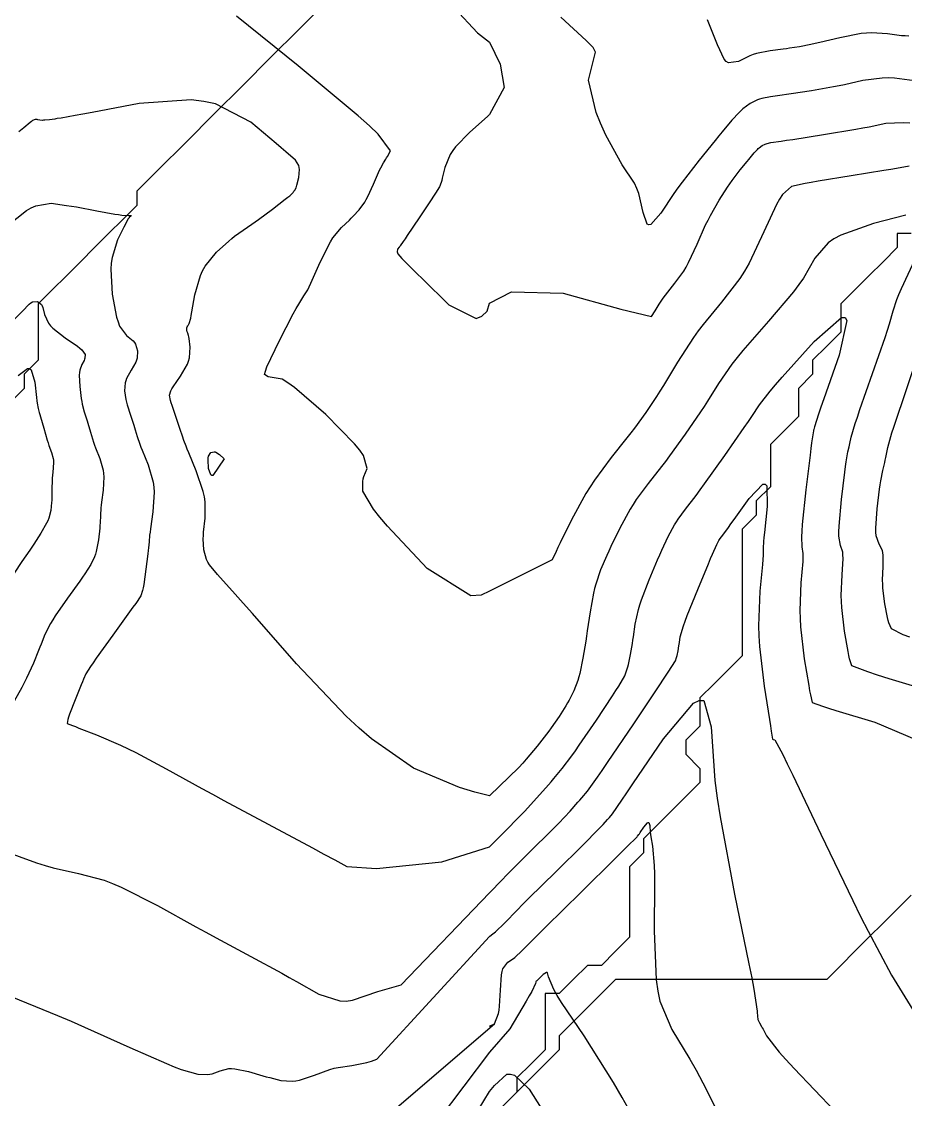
# Model space of a CAD drawing. Header units: metres. Extents: x 837475 to 838479, y 1189012 to 1191015.
# Drawn here: x 837966.8 to 838029.5, y 1190374.5 to 1190451.1 of the extents above; entities that cross this region are included whole.
import ezdxf

# ---------------------------------------------------------------- set-up
doc = ezdxf.new("R2010")
doc.units = ezdxf.units.M
doc.header["$LTSCALE"] = 0.3
for name, color, linetype in [('COTAS 10', 1, 'Continuous'), ('COTAS INT', 252, 'Continuous'), ('DRENAJE', 5, 'Continuous')]:
    doc.layers.add(name, color=color, linetype=linetype)

msp = doc.modelspace()

# ---------------------------------------------------------------- linework, layer by layer
at = {"layer": 'COTAS 10'}
for points, elevation in [([(838029.785, 1190440.798), (838028.893, 1190440.625), (838028.483, 1190440.554), (838028.003, 1190440.473), (838025.681, 1190440.099), (838023.337, 1190439.718), (838022.843, 1190439.633), (838022.416, 1190439.556), (838021.431, 1190439.353), (838020.799, 1190438.768), (838020.594, 1190438.451), (838020.377, 1190438.066), (838019.481, 1190436.116), (838018.423, 1190433.896), (838018.103, 1190433.342), (838017.771, 1190432.813), (838016.473, 1190431.123), (838015.158, 1190429.546), (838014.815, 1190429.089), (838014.481, 1190428.623), (838013.35, 1190426.867), (838012.352, 1190425.214), (838012.102, 1190424.814), (838011.862, 1190424.438), (838011.091, 1190423.286), (838010.288, 1190422.193), (838010.029, 1190421.854), (838009.754, 1190421.5), (838008.625, 1190420.091), (838007.443, 1190418.492), (838007.135, 1190418.018), (838006.834, 1190417.531), (838005.816, 1190415.661), (838005.017, 1190414.034), (838004.855, 1190413.701), (838004.719, 1190413.418), (838004.441, 1190412.82), (838000, 1190410.595), (837999.397, 1190410.325), (837998.668, 1190410.277), (837995.563, 1190412.207), (837992.751, 1190415.227), (837992.207, 1190415.867), (837991.764, 1190416.421), (837991.013, 1190417.709), (837991.004, 1190418.401), (837991.03, 1190418.579), (837991.068, 1190418.751), (837991.307, 1190419.322), (837991.053, 1190420.233), (837990.779, 1190420.62), (837990.418, 1190421.066), (837988.38, 1190423.16), (837986.162, 1190425.075), (837985.686, 1190425.408), (837985.272, 1190425.655), (837984.275, 1190425.833), (837984.027, 1190425.99), (837984.084, 1190426.224), (837984.196, 1190426.54), (837985.055, 1190428.368), (837986.065, 1190430.301), (837986.272, 1190430.683), (837986.449, 1190430.999), (837986.824, 1190431.587), (837987.091, 1190432.015), (837987.199, 1190432.23), (837987.322, 1190432.487), (837987.886, 1190433.763), (837988.533, 1190435.116), (837988.708, 1190435.421), (837988.881, 1190435.697), (837989.491, 1190436.441), (837990.047, 1190436.967), (837990.186, 1190437.105), (837990.319, 1190437.24), (837990.748, 1190437.699), (837991.139, 1190438.241), (837991.249, 1190438.429), (837991.359, 1190438.632), (837991.76, 1190439.503), (837992.115, 1190440.331), (837992.196, 1190440.509), (837992.27, 1190440.663), (837992.471, 1190441.035), (837992.638, 1190441.299), (837992.69, 1190441.387), (837992.745, 1190441.481), (837992.962, 1190441.872), (837992.101, 1190443.061), (837991.475, 1190443.658), (837990.681, 1190444.372), (837986.414, 1190447.917), (837982.032, 1190451.457)], 1700), ([(838029.834, 1190407.345), (838029.372, 1190407.513), (838028.536, 1190407.919), (838028.349, 1190408.348), (838028.298, 1190408.529), (838028.246, 1190408.737), (838028.061, 1190409.712), (838027.931, 1190410.817), (838027.914, 1190411.107), (838027.905, 1190411.389), (838027.944, 1190412.349), (838027.959, 1190413.15), (838027.935, 1190413.332), (838027.899, 1190413.497), (838027.667, 1190413.949), (838027.455, 1190414.538), (838027.432, 1190414.79), (838027.423, 1190415.08), (838027.516, 1190416.447), (838027.695, 1190417.849), (838027.741, 1190418.162), (838027.784, 1190418.441), (838027.926, 1190419.176), (838028.061, 1190419.743), (838028.1, 1190419.916), (838028.139, 1190420.096), (838028.29, 1190420.805), (838028.571, 1190421.854), (838028.694, 1190422.248), (838028.836, 1190422.688), (838029.509, 1190424.649), (838030.172, 1190426.622)], 1700), ([(838000, 1190379.7), (838000.35, 1190379.884), (838000.626, 1190380.606), (838000.677, 1190380.855), (838000.717, 1190381.125), (838000.77, 1190382.274), (838000.838, 1190383.359), (838000.887, 1190383.588), (838000.95, 1190383.786), (838001.288, 1190384.244), (838001.69, 1190384.513), (838001.794, 1190384.593), (838001.893, 1190384.676), (838002.224, 1190384.991), (838003.066, 1190385.842), (838003.489, 1190386.262), (838003.993, 1190386.761), (838006.498, 1190389.229), (838008.95, 1190391.641), (838009.421, 1190392.105), (838009.802, 1190392.481), (838010.43, 1190393.101), (838010.467, 1190393.143), (838010.476, 1190393.153), (838010.484, 1190393.163), (838010.511, 1190393.194), (838010.593, 1190393.312), (838010.636, 1190393.376), (838010.689, 1190393.454), (838010.955, 1190393.848), (838011.216, 1190394.158), (838011.266, 1190394.183), (838011.307, 1190394.181), (838011.372, 1190393.952), (838011.404, 1190393.483), (838011.424, 1190393.33), (838011.448, 1190393.166), (838011.575, 1190392.492), (838011.686, 1190391.12), (838011.701, 1190390.516), (838011.708, 1190389.816), (838011.679, 1190386.482), (838011.826, 1190382.995), (838011.945, 1190382.199), (838012.098, 1190381.476), (838012.935, 1190379.477), (838014.224, 1190377.366), (838014.663, 1190376.573), (838015.137, 1190375.689), (838017.143, 1190371.741)], 1690), ([(837992.432, 1190373.088), (838000.35, 1190379.884)], 1690)]:
    msp.add_lwpolyline(points, dxfattribs=dict(at, elevation=elevation))
at = {"layer": 'COTAS INT'}
for points, elevation in [([(837997.507, 1190452.014), (837999.143, 1190450.264), (838000, 1190449.601), (838000.763, 1190448.028), (838001.049, 1190446.368), (838000, 1190444.451), (837999.872, 1190444.342), (837999.636, 1190444.138), (837998.59, 1190443.213), (837997.591, 1190442.173), (837997.384, 1190441.897), (837997.208, 1190441.626), (837996.82, 1190440.689), (837996.647, 1190439.929), (837996.606, 1190439.769), (837996.568, 1190439.631), (837996.455, 1190439.314), (837996.175, 1190438.871), (837996.032, 1190438.654), (837995.86, 1190438.396), (837995.003, 1190437.121), (837994.163, 1190435.877), (837994.002, 1190435.638), (837993.872, 1190435.445), (837993.662, 1190435.128), (837993.628, 1190435.081), (837993.61, 1190435.059), (837993.588, 1190435.033), (837993.474, 1190434.903), (837993.435, 1190434.705), (837993.459, 1190434.635), (837993.498, 1190434.559), (837993.767, 1190434.232), (837994.504, 1190433.502), (837994.839, 1190433.172), (837995.231, 1190432.787), (837997.118, 1190430.937), (837999.043, 1190429.96), (837999.458, 1190430.126), (837999.823, 1190430.482), (838000, 1190431.05), (838001.571, 1190431.864), (838005.237, 1190431.762), (838009.311, 1190430.641), (838011.506, 1190430.12), (838011.748, 1190430.516), (838012.053, 1190430.986), (838012.334, 1190431.404), (838013.145, 1190432.469), (838013.786, 1190433.334), (838013.96, 1190433.624), (838014.133, 1190433.937), (838014.742, 1190435.252), (838015.345, 1190436.62), (838015.513, 1190436.966), (838015.682, 1190437.298), (838016.296, 1190438.379), (838016.903, 1190439.309), (838017.067, 1190439.545), (838017.228, 1190439.773), (838017.797, 1190440.519), (838018.289, 1190441.125), (838018.402, 1190441.264), (838018.505, 1190441.39), (838018.794, 1190441.742), (838019.016, 1190441.984), (838019.077, 1190442.042), (838019.138, 1190442.095), (838019.354, 1190442.253), (838019.58, 1190442.365), (838019.647, 1190442.389), (838019.715, 1190442.41), (838019.978, 1190442.463), (838020.717, 1190442.571), (838021.086, 1190442.628), (838021.526, 1190442.696), (838023.709, 1190443.038), (838026, 1190443.415), (838026.509, 1190443.504), (838026.963, 1190443.588), (838028.149, 1190443.837), (838029.365, 1190443.9), (838029.838, 1190443.867)], 1702), ([(838030.522, 1190446.805), (838028.745, 1190447.038), (838028.3, 1190447.056), (838027.876, 1190447.053), (838026.514, 1190446.877), (838025.205, 1190446.578), (838024.814, 1190446.499), (838024.411, 1190446.421), (838022.854, 1190446.153), (838021.413, 1190445.931), (838021.083, 1190445.881), (838020.783, 1190445.838), (838019.949, 1190445.724), (838019.338, 1190445.602), (838019.179, 1190445.552), (838019.024, 1190445.496), (838018.498, 1190445.237), (838017.996, 1190444.871), (838017.855, 1190444.747), (838017.713, 1190444.613), (838017.197, 1190444.049), (838016.524, 1190443.231), (838016.285, 1190442.937), (838016.022, 1190442.615), (838014.879, 1190441.206), (838013.676, 1190439.66), (838013.374, 1190439.25), (838013.086, 1190438.849), (838012.162, 1190437.463), (838011.463, 1190436.657), (838011.318, 1190436.619), (838011.194, 1190436.663), (838010.919, 1190437.493), (838010.606, 1190438.838), (838010.457, 1190439.206), (838010.282, 1190439.572), (838009.427, 1190440.881), (838008.247, 1190442.987), (838007.868, 1190443.856), (838007.561, 1190444.613), (838007.038, 1190446.901), (838007.535, 1190448.889), (838007.369, 1190449.221), (838006.872, 1190449.718), (838005.051, 1190451.375)], 1704), ([(838029.78, 1190450.029), (838029.519, 1190450.037), (838029.254, 1190450.053), (838028.261, 1190450.189), (838027.12, 1190450.266), (838026.763, 1190450.245), (838026.387, 1190450.207), (838024.878, 1190449.916), (838023.446, 1190449.568), (838023.119, 1190449.494), (838022.822, 1190449.428), (838022, 1190449.269), (838021.3, 1190449.165), (838021.08, 1190449.135), (838020.849, 1190449.104), (838019.92, 1190448.986), (838018.965, 1190448.796), (838018.717, 1190448.72), (838018.476, 1190448.633), (838017.666, 1190448.236), (838016.975, 1190448.131), (838016.809, 1190448.23), (838016.654, 1190448.383), (838016.187, 1190449.399), (838015.477, 1190451.183)], 1706), ([(838029.55, 1190437.316), (838027.273, 1190436.714), (838024.942, 1190435.886), (838024.456, 1190435.626), (838024.038, 1190435.353), (838023.103, 1190434.254), (838022.301, 1190432.846), (838021.967, 1190432.378), (838021.585, 1190431.875), (838019.801, 1190429.778), (838017.981, 1190427.688), (838017.576, 1190427.191), (838017.213, 1190426.73), (838016.259, 1190425.356), (838015.487, 1190424.11), (838015.238, 1190423.729), (838014.975, 1190423.332), (838013.898, 1190421.767), (838012.78, 1190420.214), (838012.491, 1190419.825), (838012.21, 1190419.453), (838011.268, 1190418.254), (838010.421, 1190417.108), (838010.2, 1190416.768), (838009.984, 1190416.419), (838009.254, 1190415.078), (838008.623, 1190413.77), (838008.47, 1190413.442), (838008.327, 1190413.129), (838007.888, 1190412.12), (838007.545, 1190411.109), (838007.462, 1190410.794), (838007.384, 1190410.464), (838007.146, 1190409.147), (838006.942, 1190407.778), (838006.886, 1190407.415), (838006.83, 1190407.06), (838006.628, 1190405.837), (838006.409, 1190404.767), (838006.342, 1190404.508), (838006.272, 1190404.266), (838005.995, 1190403.526), (838005.654, 1190402.861), (838005.542, 1190402.665), (838005.423, 1190402.464), (838004.934, 1190401.698), (838004.37, 1190400.891), (838004.204, 1190400.664), (838004.033, 1190400.437), (838003.383, 1190399.604), (838002.605, 1190398.671), (838002.354, 1190398.38), (838002.088, 1190398.075), (838000, 1190396.056), (837998.945, 1190396.334), (837997.863, 1190396.663), (837994.59, 1190398.044), (837991.628, 1190400.111), (837990.742, 1190400.873), (837989.828, 1190401.717), (837986.291, 1190405.449), (837983.167, 1190409.017), (837982.513, 1190409.757), (837981.95, 1190410.39), (837980.68, 1190411.783), (837980.123, 1190412.475), (837980.009, 1190412.667), (837979.913, 1190412.858), (837979.714, 1190413.55), (837979.679, 1190414.314), (837979.686, 1190414.552), (837979.701, 1190414.8), (837979.815, 1190415.793), (837979.817, 1190416.957), (837979.761, 1190417.313), (837979.679, 1190417.685), (837979.181, 1190419.153), (837978.645, 1190420.435), (837978.54, 1190420.689), (837978.454, 1190420.9), (837978.299, 1190421.297), (837978.2, 1190421.606), (837978.148, 1190421.761), (837978.086, 1190421.946), (837977.775, 1190422.863), (837977.467, 1190423.794), (837977.406, 1190423.988), (837977.357, 1190424.153), (837977.268, 1190424.517), (837977.378, 1190424.834), (837977.453, 1190424.97), (837977.549, 1190425.127), (837978.055, 1190425.866), (837978.548, 1190426.718), (837978.634, 1190426.945), (837978.698, 1190427.169), (837978.749, 1190427.946), (837978.668, 1190428.557), (837978.649, 1190428.675), (837978.632, 1190428.772), (837978.585, 1190428.938), (837978.553, 1190428.982), (837978.545, 1190429.001), (837978.538, 1190429.023), (837978.518, 1190429.13), (837978.512, 1190429.246), (837978.514, 1190429.274), (837978.517, 1190429.301), (837978.543, 1190429.383), (837978.586, 1190429.461), (837978.6, 1190429.486), (837978.615, 1190429.511), (837978.677, 1190429.612), (837978.78, 1190429.991), (837978.822, 1190430.192), (837978.869, 1190430.434), (837979.083, 1190431.654), (837979.471, 1190433.027), (837979.627, 1190433.365), (837979.805, 1190433.686), (837980.622, 1190434.693), (837981.491, 1190435.472), (837981.701, 1190435.649), (837981.898, 1190435.809), (837982.5, 1190436.246), (837983.133, 1190436.675), (837983.351, 1190436.83), (837983.586, 1190437.001), (837984.588, 1190437.748), (837985.495, 1190438.443), (837985.67, 1190438.581), (837985.812, 1190438.695), (837986.053, 1190438.911), (837986.088, 1190438.973), (837986.101, 1190438.991), (837986.116, 1190439.009), (837986.18, 1190439.075), (837986.268, 1190439.255), (837986.297, 1190439.345), (837986.329, 1190439.452), (837986.461, 1190439.983), (837986.512, 1190440.562), (837986.493, 1190440.7), (837986.459, 1190440.829), (837986.216, 1190441.211), (837985.525, 1190441.819), (837985.21, 1190442.09), (837984.84, 1190442.405), (837983.055, 1190443.915), (837980.537, 1190445.212), (837979.706, 1190445.393), (837978.816, 1190445.498), (837975.117, 1190445.236), (837971.787, 1190444.613), (837971.129, 1190444.491), (837970.587, 1190444.391), (837969.583, 1190444.209), (837969.303, 1190444.166), (837969.216, 1190444.154), (837969.125, 1190444.141), (837968.764, 1190444.089), (837968.421, 1190444.052), (837968.342, 1190444.048), (837968.27, 1190444.046), (837968.065, 1190444.06), (837967.917, 1190444.087), (837967.879, 1190444.094), (837967.844, 1190444.099), (837967.731, 1190444.115), (837967.549, 1190444.03), (837967.47, 1190443.972), (837967.379, 1190443.899), (837966.945, 1190443.512), (837966.569, 1190443.229)], 1698), ([(837965.755, 1190436.549), (837967.121, 1190437.631), (837967.466, 1190437.828), (837967.797, 1190437.98), (837968.872, 1190438.157), (837969.967, 1190438.006), (837970.309, 1190437.952), (837970.669, 1190437.892), (837972.11, 1190437.628), (837973.401, 1190437.393), (837973.665, 1190437.351), (837973.889, 1190437.318), (837974.362, 1190437.283), (837974.515, 1190437.293), (837974.536, 1190437.289), (837974.549, 1190437.281), (837974.521, 1190437.231), (837974.443, 1190437.161), (837974.424, 1190437.142), (837974.406, 1190437.122), (837974.353, 1190437.051), (837974.209, 1190436.78), (837974.134, 1190436.634), (837974.043, 1190436.458), (837973.59, 1190435.566), (837973.195, 1190434.309), (837973.141, 1190433.902), (837973.111, 1190433.47), (837973.205, 1190431.698), (837973.515, 1190430.07), (837973.622, 1190429.729), (837973.738, 1190429.435), (837974.232, 1190428.771), (837974.688, 1190428.388), (837974.781, 1190428.272), (837974.858, 1190428.151), (837975.016, 1190427.677), (837974.982, 1190427.159), (837974.939, 1190427.01), (837974.882, 1190426.858), (837974.554, 1190426.291), (837974.224, 1190425.711), (837974.166, 1190425.552), (837974.123, 1190425.394), (837974.085, 1190424.826), (837974.182, 1190424.219), (837974.224, 1190424.036), (837974.272, 1190423.846), (837974.497, 1190423.104), (837974.734, 1190422.395), (837974.789, 1190422.226), (837974.839, 1190422.068), (837974.982, 1190421.594), (837975.169, 1190421.043), (837975.247, 1190420.837), (837975.337, 1190420.608), (837975.756, 1190419.585), (837976.11, 1190418.357), (837976.159, 1190417.999), (837976.186, 1190417.632), (837976.105, 1190416.238), (837975.928, 1190415.033), (837975.894, 1190414.785), (837975.867, 1190414.574), (837975.825, 1190414.119), (837975.792, 1190413.69), (837975.771, 1190413.495), (837975.745, 1190413.267), (837975.606, 1190412.166), (837975.446, 1190411.073), (837975.407, 1190410.85), (837975.368, 1190410.66), (837975.247, 1190410.263), (837974.875, 1190409.731), (837974.679, 1190409.457), (837974.444, 1190409.129), (837973.258, 1190407.485), (837972.081, 1190405.844), (837971.851, 1190405.518), (837971.663, 1190405.246), (837971.329, 1190404.727), (837971.177, 1190404.349), (837971.103, 1190404.167), (837971.016, 1190403.952), (837970.585, 1190402.893), (837970.181, 1190401.858), (837970.111, 1190401.657), (837970.059, 1190401.493), (837970.02, 1190401.21), (837970.388, 1190401.06), (837970.592, 1190400.98), (837970.84, 1190400.883), (837972.105, 1190400.393), (837973.808, 1190399.659), (837974.332, 1190399.408), (837974.879, 1190399.135), (837977.045, 1190397.98), (837979.562, 1190396.593), (837980.331, 1190396.174), (837981.131, 1190395.741), (837984.28, 1190394.054), (837987.433, 1190392.368), (837988.235, 1190391.935), (837989.006, 1190391.518), (837989.873, 1190391.044), (837991.978, 1190390.908), (837996.623, 1190391.382), (838000, 1190392.441), (838000.069, 1190392.513), (838000.333, 1190392.786), (838001.195, 1190393.654), (838002.007, 1190394.474), (838002.24, 1190394.716), (838002.476, 1190394.965), (838003.356, 1190395.917), (838004.183, 1190396.842), (838004.384, 1190397.073), (838004.575, 1190397.294), (838005.165, 1190398.002), (838005.849, 1190398.917), (838006.099, 1190399.269), (838006.374, 1190399.664), (838007.586, 1190401.443), (838008.735, 1190403.178), (838008.971, 1190403.544), (838009.171, 1190403.862), (838009.596, 1190404.596), (838009.775, 1190405.077), (838009.821, 1190405.235), (838009.865, 1190405.403), (838010.007, 1190406.1), (838010.139, 1190406.896), (838010.175, 1190407.127), (838010.212, 1190407.363), (838010.345, 1190408.254), (838010.578, 1190409.3), (838010.677, 1190409.634), (838010.792, 1190409.987), (838011.335, 1190411.42), (838011.935, 1190412.84), (838012.085, 1190413.184), (838012.229, 1190413.506), (838012.692, 1190414.495), (838013.135, 1190415.307), (838013.265, 1190415.519), (838013.399, 1190415.724), (838013.912, 1190416.418), (838014.666, 1190417.405), (838014.952, 1190417.795), (838015.272, 1190418.236), (838016.704, 1190420.249), (838018.087, 1190422.226), (838018.375, 1190422.644), (838018.621, 1190423.006), (838019.169, 1190423.845), (838019.932, 1190424.821), (838020.315, 1190425.269), (838020.772, 1190425.794), (838023.041, 1190428.334), (838024.991, 1190430.037), (838025.247, 1190430.035), (838025.38, 1190429.828), (838024.835, 1190427.368), (838023.743, 1190424.274), (838023.532, 1190423.667), (838023.359, 1190423.167), (838023.063, 1190422.265), (838023.023, 1190422.081), (838023.013, 1190422.034), (838023.003, 1190421.988), (838022.968, 1190421.841), (838022.87, 1190421.139), (838022.821, 1190420.745), (838022.762, 1190420.264), (838022.467, 1190417.804), (838022.205, 1190415.341), (838022.166, 1190414.859), (838022.143, 1190414.462), (838022.181, 1190413.752), (838022.252, 1190413.268), (838022.249, 1190413.016), (838022.236, 1190412.712), (838022.11, 1190411.185), (838022.03, 1190409.227), (838022.048, 1190408.651), (838022.082, 1190408.061), (838022.348, 1190405.808), (838022.664, 1190403.904), (838022.729, 1190403.533), (838022.786, 1190403.23), (838022.911, 1190402.701), (838023.632, 1190402.433), (838024.064, 1190402.294), (838024.597, 1190402.128), (838027.36, 1190401.295), (838030.314, 1190400.048)], 1696), ([(838032.7, 1190403.072), (838028.382, 1190404.378), (838027.547, 1190404.642), (838026.869, 1190404.864), (838025.723, 1190405.31), (838025.568, 1190405.789), (838025.514, 1190406.031), (838025.455, 1190406.32), (838025.205, 1190407.76), (838025.006, 1190409.439), (838024.981, 1190409.879), (838024.968, 1190410.308), (838025.027, 1190411.767), (838025.098, 1190412.931), (838025.092, 1190413.174), (838025.075, 1190413.383), (838024.924, 1190413.85), (838024.799, 1190414.5), (838024.799, 1190414.824), (838024.814, 1190415.211), (838024.991, 1190417.125), (838025.229, 1190419.056), (838025.281, 1190419.453), (838025.327, 1190419.79), (838025.447, 1190420.509), (838025.532, 1190420.866), (838025.556, 1190420.975), (838025.581, 1190421.088), (838025.676, 1190421.535), (838025.968, 1190422.52), (838026.118, 1190422.972), (838026.297, 1190423.503), (838027.193, 1190426.068), (838028.08, 1190428.619), (838028.254, 1190429.141), (838028.396, 1190429.582), (838028.649, 1190430.509), (838028.916, 1190431.312), (838029.067, 1190431.676), (838029.251, 1190432.1), (838030.196, 1190434.144)], 1698), ([(837966.218, 1190429.868), (837966.84, 1190430.486), (837967.319, 1190431.001), (837967.438, 1190431.089), (837967.55, 1190431.152), (837967.907, 1190431.183), (837968.178, 1190430.965), (837968.236, 1190430.871), (837968.287, 1190430.763), (837968.412, 1190430.252), (837968.685, 1190429.631), (837968.829, 1190429.453), (837969.003, 1190429.274), (837969.878, 1190428.604), (837970.744, 1190428.004), (837970.912, 1190427.868), (837971.049, 1190427.745), (837971.283, 1190427.409), (837971.266, 1190427.15), (837971.245, 1190427.075), (837971.216, 1190426.999), (837971.052, 1190426.715), (837970.9, 1190426.296), (837970.879, 1190426.134), (837970.867, 1190425.953), (837970.902, 1190425.135), (837971.008, 1190424.285), (837971.041, 1190424.084), (837971.076, 1190423.897), (837971.22, 1190423.346), (837971.382, 1190422.845), (837971.43, 1190422.691), (837971.478, 1190422.53), (837971.664, 1190421.89), (837971.883, 1190421.187), (837971.954, 1190420.985), (837972.028, 1190420.78), (837972.331, 1190420.017), (837972.567, 1190419.198), (837972.599, 1190418.959), (837972.617, 1190418.714), (837972.564, 1190417.786), (837972.446, 1190416.924), (837972.423, 1190416.721), (837972.406, 1190416.534), (837972.379, 1190415.99), (837972.357, 1190415.455), (837972.342, 1190415.274), (837972.324, 1190415.079), (837972.229, 1190414.256), (837972.074, 1190413.427), (837972.02, 1190413.229), (837971.959, 1190413.044), (837971.699, 1190412.488), (837971.263, 1190411.838), (837971.093, 1190411.593), (837970.901, 1190411.321), (837970.029, 1190410.104), (837969.168, 1190408.858), (837968.983, 1190408.567), (837968.821, 1190408.3), (837968.428, 1190407.529), (837968.155, 1190406.84), (837968.068, 1190406.625), (837967.977, 1190406.398), (837967.609, 1190405.491), (837967.126, 1190404.425), (837966.962, 1190404.099), (837966.785, 1190403.759), (837966.037, 1190402.421)], 1694), ([(837966.526, 1190425.923), (837967.197, 1190426.429), (837967.336, 1190426.412), (837967.455, 1190426.326), (837967.718, 1190425.444), (837967.833, 1190424.352), (837967.859, 1190424.132), (837967.881, 1190423.949), (837967.942, 1190423.587), (837968.03, 1190423.295), (837968.07, 1190423.156), (837968.118, 1190422.992), (837968.346, 1190422.187), (837968.598, 1190421.33), (837968.66, 1190421.133), (837968.719, 1190420.953), (837968.905, 1190420.448), (837969.023, 1190420.039), (837969.04, 1190419.92), (837969.049, 1190419.797), (837969.022, 1190419.333), (837968.963, 1190418.814), (837968.952, 1190418.657), (837968.944, 1190418.494), (837968.932, 1190417.86), (837968.922, 1190417.219), (837968.914, 1190417.053), (837968.904, 1190416.891), (837968.851, 1190416.345), (837968.702, 1190415.781), (837968.633, 1190415.608), (837968.55, 1190415.428), (837968.151, 1190414.713), (837967.651, 1190413.944), (837967.506, 1190413.729), (837967.358, 1190413.512), (837966.801, 1190412.723), (837966.255, 1190411.872)], 1692), ([(837981.161, 1190420), (837980.35, 1190418.83), (837980.279, 1190418.824), (837980.215, 1190418.858), (837980.054, 1190419.323), (837980.011, 1190419.939), (837980.023, 1190420.07), (837980.045, 1190420.182), (837980.208, 1190420.442), (837980.442, 1190420.51), (837980.509, 1190420.502), (837980.577, 1190420.482), (837980.83, 1190420.313), (837981.161, 1190420)], 1698), ([(837965.369, 1190392.214), (837967.836, 1190391.303), (837968.443, 1190391.11), (837969.017, 1190390.944), (837970.814, 1190390.557), (837972.635, 1190390.075), (837973.224, 1190389.849), (837973.85, 1190389.582), (837976.416, 1190388.28), (837979.141, 1190386.772), (837979.867, 1190386.375), (837980.58, 1190385.987), (837983.052, 1190384.658), (837985.246, 1190383.472), (837985.784, 1190383.174), (837986.292, 1190382.89), (837987.877, 1190381.972), (837989.366, 1190381.497), (837989.814, 1190381.492), (837990.278, 1190381.542), (837992.08, 1190382.178), (837993.727, 1190382.649), (838000, 1190389.173), (838000.885, 1190390.099), (838001.209, 1190390.43), (838001.553, 1190390.778), (838002.962, 1190392.179), (838004.321, 1190393.53), (838004.634, 1190393.846), (838004.918, 1190394.137), (838005.714, 1190394.978), (838006.277, 1190395.609), (838006.415, 1190395.767), (838006.545, 1190395.917), (838006.947, 1190396.399), (838007.665, 1190397.398), (838007.993, 1190397.874), (838008.378, 1190398.436), (838010.238, 1190401.188), (838012.047, 1190403.891), (838012.4, 1190404.424), (838012.688, 1190404.862), (838013.196, 1190405.665), (838013.279, 1190405.888), (838013.3, 1190405.961), (838013.321, 1190406.039), (838013.387, 1190406.363), (838013.448, 1190406.732), (838013.465, 1190406.839), (838013.482, 1190406.949), (838013.543, 1190407.362), (838013.771, 1190408.137), (838013.893, 1190408.475), (838014.04, 1190408.865), (838014.783, 1190410.721), (838015.543, 1190412.55), (838015.7, 1190412.925), (838015.835, 1190413.242), (838016.131, 1190413.912), (838016.285, 1190414.195), (838016.33, 1190414.269), (838016.377, 1190414.34), (838016.556, 1190414.582), (838016.957, 1190415.122), (838017.143, 1190415.382), (838017.363, 1190415.689), (838018.429, 1190417.196), (838019.407, 1190418.213), (838019.57, 1190418.212), (838019.687, 1190418.088), (838019.721, 1190416.618), (838019.514, 1190414.782), (838019.479, 1190414.427), (838019.453, 1190414.139), (838019.438, 1190413.653), (838019.429, 1190413.154), (838019.406, 1190412.857), (838019.375, 1190412.492), (838019.192, 1190410.603), (838019.093, 1190408.146), (838019.114, 1190407.424), (838019.158, 1190406.683), (838019.491, 1190403.856), (838019.872, 1190401.487), (838019.945, 1190401.034), (838020.004, 1190400.67), (838020.098, 1190400.091), (838020.123, 1190400.082), (838020.137, 1190400.078), (838020.155, 1190400.072), (838020.249, 1190400.044), (838020.823, 1190398.994), (838021.143, 1190398.344), (838021.534, 1190397.539), (838023.532, 1190393.333), (838025.792, 1190388.623), (838026.348, 1190387.5), (838026.875, 1190386.455), (838028.529, 1190383.333), (838030.064, 1190380.86)], 1694), ([(837965.571, 1190382.01), (837969.314, 1190380.468), (837970.291, 1190380.053), (837971.242, 1190379.642), (837974.462, 1190378.201), (837977.059, 1190377.051), (837977.617, 1190376.825), (837978.106, 1190376.638), (837979.291, 1190376.294), (837979.977, 1190376.28), (837980.151, 1190376.301), (837980.318, 1190376.333), (837980.864, 1190376.538), (837981.479, 1190376.697), (837981.689, 1190376.7), (837981.917, 1190376.685), (837982.885, 1190376.483), (837983.896, 1190376.191), (837984.151, 1190376.12), (837984.396, 1190376.052), (837985.191, 1190375.844), (837985.997, 1190375.793), (837986.249, 1190375.825), (837986.513, 1190375.877), (837987.571, 1190376.233), (837988.67, 1190376.633), (837988.96, 1190376.713), (837989.244, 1190376.781), (837990.219, 1190376.914), (837991.287, 1190377.117), (837991.629, 1190377.228), (837991.991, 1190377.363), (838000, 1190386.084), (838000.03, 1190386.104), (838000.228, 1190386.257), (838000.419, 1190386.415), (838001.053, 1190387.02), (838001.976, 1190387.971), (838002.349, 1190388.346), (838002.773, 1190388.769), (838004.73, 1190390.704), (838006.636, 1190392.585), (838007.027, 1190392.975), (838007.36, 1190393.309), (838008.072, 1190394.04), (838008.372, 1190394.376), (838008.445, 1190394.46), (838008.514, 1190394.54), (838008.729, 1190394.797), (838009.397, 1190395.754), (838009.752, 1190396.275), (838010.181, 1190396.908), (838012.345, 1190400.12), (838014.475, 1190402.645), (838014.883, 1190402.845), (838015.212, 1190402.828), (838015.743, 1190400.963), (838016.006, 1190397.146), (838016.166, 1190395.898), (838016.364, 1190394.568), (838017.393, 1190389.075), (838018.417, 1190384.132), (838018.612, 1190383.148), (838018.768, 1190382.331), (838019.01, 1190380.771), (838019.028, 1190380.356), (838019.042, 1190380.262), (838019.06, 1190380.176), (838019.16, 1190379.938), (838019.313, 1190379.687), (838019.365, 1190379.592), (838019.422, 1190379.487), (838019.66, 1190379.018), (838020.566, 1190377.87), (838021.043, 1190377.338), (838021.618, 1190376.712), (838024.512, 1190373.676)], 1692), ([(838010.062, 1190373.495), (838009.427, 1190374.637), (838008.808, 1190375.711), (838006.71, 1190379.017), (838005.11, 1190381.399), (838004.806, 1190381.89), (838004.561, 1190382.307), (838004.178, 1190383.206), (838004.126, 1190383.489), (838004.09, 1190383.517), (838004.045, 1190383.524), (838003.807, 1190383.371), (838003.563, 1190383.131), (838003.514, 1190383.082), (838003.473, 1190383.042), (838003.395, 1190382.963), (838003.367, 1190382.937), (838003.351, 1190382.923), (838003.317, 1190382.901), (838003.289, 1190382.863), (838003.284, 1190382.847), (838003.28, 1190382.828), (838003.275, 1190382.738), (838002.995, 1190382.18), (838002.818, 1190381.866), (838002.598, 1190381.483), (838001.444, 1190379.521), (838000, 1190377.872), (837994.537, 1190370.611)], 1688), ([(837997.191, 1190370.421), (838000, 1190375.072), (838000.357, 1190375.494), (838001.23, 1190376.286), (838001.491, 1190376.301), (838001.762, 1190376.227), (838002.81, 1190375.221), (838003.95, 1190373.433)], 1686)]:
    msp.add_lwpolyline(points, dxfattribs=dict(at, elevation=elevation))
at = {"layer": 'DRENAJE'}
for points in [[(837987.951, 1190452, 1700.666), (837986.951, 1190451, 1700.439), (837985.951, 1190450.001, 1700.213), (837984.952, 1190449.001, 1699.941), (837983.952, 1190448.001, 1699.488), (837982.952, 1190447.002, 1698.999), (837981.953, 1190446.002, 1698.505), (837980.953, 1190445.002, 1698.074), (837979.953, 1190444.003, 1697.934), (837978.954, 1190443.003, 1697.643), (837977.954, 1190442.003, 1697.313), (837976.954, 1190441.004, 1696.992)], [(837976.954, 1190441.004, 1696.992), (837975.955, 1190440.004, 1696.711), (837974.955, 1190439.004, 1696.443), (837974.955, 1190438.005, 1696.249), (837973.956, 1190437.005, 1696.059), (837972.956, 1190436.005, 1696.006), (837971.956, 1190435.006, 1695.865), (837970.957, 1190434.006, 1695.428), (837969.957, 1190433.006, 1694.95), (837968.957, 1190432.007, 1694.484), (837967.958, 1190431.007, 1694.1), (837967.958, 1190430.007, 1693.971), (837967.958, 1190429.008, 1693.625), (837967.958, 1190428.008, 1693.091), (837967.958, 1190427.008, 1692.616), (837966.958, 1190426.009, 1692.128), (837966.958, 1190425.009, 1692.019), (837965.958, 1190424.01, 1691.722)], [(838029.937, 1190436.005, 1698.007), (838028.937, 1190436.005, 1698.002), (838028.937, 1190435.006, 1698), (838027.937, 1190434.006, 1697.991), (838026.938, 1190433.006, 1697.67), (838025.938, 1190432.007, 1696.986), (838024.938, 1190431.007, 1696.48), (838024.938, 1190430.007, 1696.179), (838024.938, 1190429.008, 1696.094), (838023.939, 1190428.008, 1696.013), (838022.939, 1190427.008, 1696.01), (838022.939, 1190426.009, 1696.007), (838021.939, 1190425.009, 1696.004), (838021.939, 1190424.01, 1696.002), (838021.939, 1190423.01, 1696), (838020.94, 1190422.01, 1695.992), (838019.94, 1190421.011, 1695.687), (838019.94, 1190420.011, 1695.158), (838019.94, 1190419.011, 1694.638), (838019.94, 1190418.012, 1694.336), (838018.94, 1190417.012, 1694.078), (838018.94, 1190416.012, 1694.042), (838017.941, 1190415.013, 1694.012), (838017.941, 1190414.013, 1694.01), (838017.941, 1190413.013, 1694.009), (838017.941, 1190412.014, 1694.007), (838017.941, 1190411.014, 1694.005), (838017.941, 1190410.014, 1694.003), (838017.941, 1190409.015, 1694.002), (838017.941, 1190408.015, 1694), (838017.941, 1190407.015, 1693.951), (838017.941, 1190406.016, 1693.705), (838016.941, 1190405.016, 1693.225), (838015.941, 1190404.016, 1692.708), (838014.942, 1190403.017, 1692.272), (838014.942, 1190402.017, 1692.064), (838014.942, 1190401.017, 1692.019), (838013.942, 1190400.018, 1692.003), (838013.942, 1190399.018, 1692), (838014.942, 1190398.018, 1691.992), (838014.942, 1190397.019, 1691.89), (838013.942, 1190396.019, 1691.374), (838012.942, 1190395.019, 1690.807), (838011.943, 1190394.02, 1690.319), (838010.943, 1190393.02, 1690.09), (838010.943, 1190392.02, 1690.029), (838009.943, 1190391.021, 1690.007), (838009.943, 1190390.021, 1690.003), (838009.943, 1190389.021, 1690.002), (838009.943, 1190388.022, 1690), (838009.943, 1190387.022, 1689.949), (838009.943, 1190386.022, 1689.72), (838008.944, 1190385.023, 1689.335), (838007.944, 1190384.023, 1689.005), (838006.944, 1190384.023, 1688.777), (838005.945, 1190383.023, 1688.428), (838004.945, 1190382.024, 1688.096), (838003.945, 1190382.024, 1688.02), (838003.945, 1190381.024, 1688.002), (838003.945, 1190380.024, 1687.974), (838003.945, 1190379.025, 1687.767), (838003.945, 1190378.025, 1687.257), (838002.946, 1190377.025, 1686.626), (838001.946, 1190376.026, 1686.121), (838001.946, 1190375.026, 1685.992)], [(838029.937, 1190389.021, 1694.749), (838028.937, 1190388.022, 1694.49), (838027.937, 1190387.022, 1694.23), (838026.938, 1190386.022, 1693.962), (838025.938, 1190385.023, 1693.669), (838024.938, 1190384.023, 1693.373), (838023.939, 1190383.023, 1693.086), (838022.939, 1190383.023, 1692.89), (838021.939, 1190383.023, 1692.694), (838020.94, 1190383.023, 1692.493), (838019.94, 1190383.023, 1692.287), (838018.94, 1190383.023, 1692.06), (838017.941, 1190383.023, 1691.792), (838016.941, 1190383.023, 1691.503), (838015.941, 1190383.023, 1691.21), (838014.942, 1190383.023, 1690.917), (838013.942, 1190383.023, 1690.622), (838012.942, 1190383.023, 1690.326), (838011.943, 1190383.023, 1690.034), (838010.943, 1190383.023, 1689.759), (838009.943, 1190383.023, 1689.491), (838008.944, 1190383.023, 1689.222), (838007.944, 1190382.024, 1688.842), (838006.944, 1190381.024, 1688.424), (838005.945, 1190380.024, 1688.052), (838004.945, 1190379.025, 1687.821), (838004.945, 1190378.025, 1687.374), (838003.945, 1190377.025, 1686.812), (838002.946, 1190376.026, 1686.275), (838001.946, 1190375.026, 1685.992)], [(838001.946, 1190375.026, 1685.992), (838000.946, 1190374.026, 1685.762)]]:
    msp.add_polyline3d(points, dxfattribs=at)

doc.saveas('drawing.dxf')
